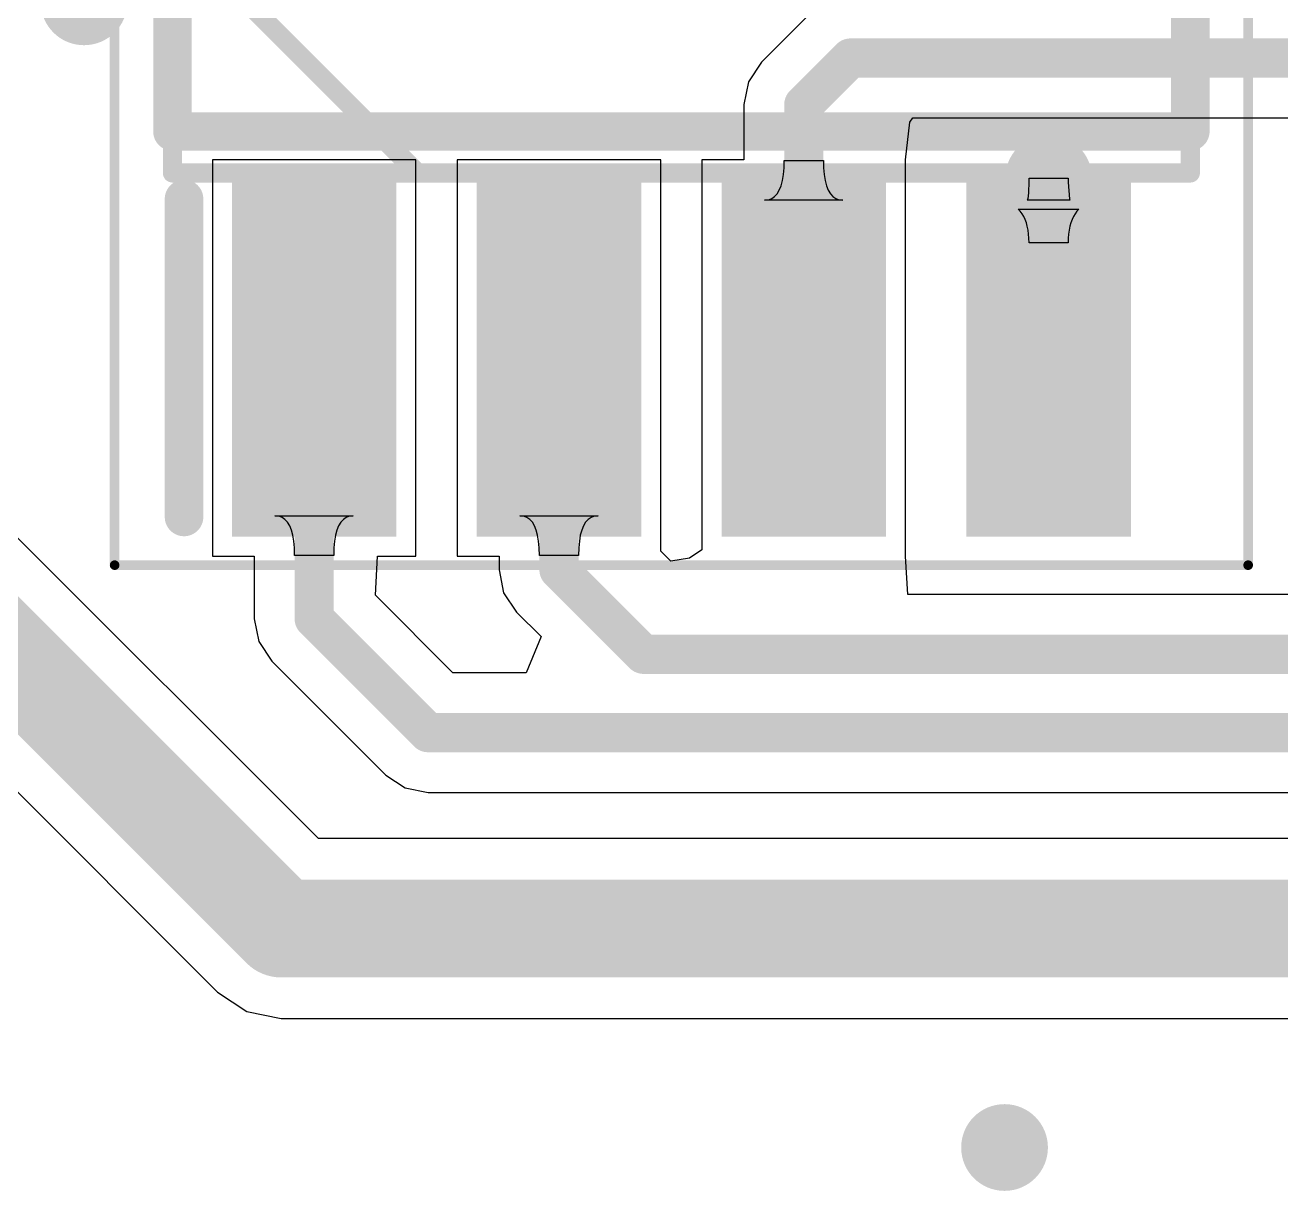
# Model space of a CAD drawing. Header units: millimetres. Extents: x -27 to 79, y -14 to 66.
# Drawn here: x 21.94 to 28.46, y 15.78 to 21.82 of the extents above; entities that cross this region are included whole.
import ezdxf

# ---------------------------------------------------------------- set-up
doc = ezdxf.new("R2010")
doc.units = ezdxf.units.MM
for name, color, linetype in [('BottomLayer', 5, 'Continuous'), ('Mechanical13', 56, 'Continuous'), ('Mechanical15', 56, 'Continuous'), ('TopLayer', 1, 'Continuous'), ('TopOverlay', 2, 'Continuous'), ('TopPaste', 8, 'Continuous'), ('TopSolder', 216, 'Continuous'), ('ViaHoleLayer', 16, 'Continuous')]:
    doc.layers.add(name, color=color, linetype=linetype)

msp = doc.modelspace()

# ---------------------------------------------------------------- hatches: boundary and pattern name
at = {"layer": 'BottomLayer'}
h = msp.add_hatch(color=5, dxfattribs=at)
edge = h.paths.add_edge_path()
edge.add_arc((22.2488506, 21.9440506), 0.22499828, 0, 360)
h = msp.add_hatch(color=5, dxfattribs=at)
edge = h.paths.add_edge_path()
edge.add_arc((27.2526506, 21.0296506), 0.22499828, 0, 360)
h = msp.add_hatch(color=5, dxfattribs=at)
edge = h.paths.add_edge_path()
edge.add_arc((27.0240506, 16.0004506), 0.22499828, 0, 360)
at = {"layer": 'TopLayer'}
h = msp.add_hatch(color=1, dxfattribs=at)
edge = h.paths.add_edge_path()
edge.add_arc((22.2488506, 21.9440506), 0.22499828, 0, 360)
h = msp.add_hatch(color=1, dxfattribs=at)
edge = h.paths.add_edge_path()
edge.add_arc((27.2526506, 21.0296506), 0.22499828, 0, 360)
for points in [[(23.11764998, 19.27165056), (23.11764998, 20.9216498), (23.76765122, 20.9216498), (23.76765122, 19.27165056)], [(24.38764998, 19.27165056), (24.38764998, 20.9216498), (25.03765122, 20.9216498), (25.03765122, 19.27165056)], [(25.65764998, 19.27165056), (25.65764998, 20.9216498), (26.30765122, 20.9216498), (26.30765122, 19.27165056)], [(26.92764998, 19.27165056), (26.92764998, 20.9216498), (27.57765122, 20.9216498), (27.57765122, 19.27165056)]]:
    msp.add_hatch(color=1, dxfattribs=at).paths.add_polyline_path(points)
h = msp.add_hatch(color=1, dxfattribs=at)
edge = h.paths.add_edge_path()
edge.add_arc((27.0240506, 16.0004506), 0.22499828, 0, 360)
at = {"layer": 'TopPaste'}
for points in [[(23.11764998, 19.27165056), (23.11764998, 20.9216498), (23.76765122, 20.9216498), (23.76765122, 19.27165056)], [(24.38764998, 19.27165056), (24.38764998, 20.9216498), (25.03765122, 20.9216498), (25.03765122, 19.27165056)], [(25.65764998, 19.27165056), (25.65764998, 20.9216498), (26.30765122, 20.9216498), (26.30765122, 19.27165056)], [(26.92764998, 19.27165056), (26.92764998, 20.9216498), (27.57765122, 20.9216498), (27.57765122, 19.27165056)]]:
    msp.add_hatch(color=8, dxfattribs=at).paths.add_polyline_path(points)
at = {"layer": 'TopSolder'}
for points in [[(23.01604998, 19.17005056), (23.01604998, 21.0232498), (23.86925122, 21.0232498), (23.86925122, 19.17005056)], [(24.28604998, 19.17005056), (24.28604998, 21.0232498), (25.13925122, 21.0232498), (25.13925122, 19.17005056)], [(25.55604998, 19.17005056), (25.55604998, 21.0232498), (26.40925121999999, 21.0232498), (26.40925121999999, 19.17005056)], [(26.82604998, 19.17005056), (26.82604998, 21.0232498), (27.67925122, 21.0232498), (27.67925122, 19.17005056)]]:
    msp.add_hatch(color=216, dxfattribs=at).paths.add_polyline_path(points)
at = {"layer": 'ViaHoleLayer'}
h = msp.add_hatch(color=16, dxfattribs=at)
edge = h.paths.add_edge_path()
edge.add_arc((27.2526506, 21.0296506), 0.0999998, 0, 360)
h = msp.add_hatch(color=16, dxfattribs=at)
edge = h.paths.add_edge_path()
edge.add_arc((27.0240506, 16.0004506), 0.0999998, 0, 360)

# ---------------------------------------------------------------- linework, layer by layer
at = {"layer": 'Mechanical13', "const_width": 0.0999998}
for points in [[(22.7076508, 21.0566508), (22.7076508, 26.3366504)], [(27.9876504, 21.0566508), (27.9876504, 26.3366504)], [(22.7076508, 22.3266508), (23.9776508, 21.0566508)], [(22.7076508, 21.0566508), (27.9876504, 21.0566508)]]:
    msp.add_lwpolyline(points, dxfattribs=at)
at = {"layer": 'Mechanical13', "const_width": 0.0499999}
for points in [[(22.68265212, 21.0566508, 1), (22.73264948, 21.0566508, 1)], [(22.68265212, 21.0566508, 1), (22.73264948, 21.0566508, 1)], [(23.95265212, 21.0566508, 1), (24.00264948, 21.0566508, 1)], [(27.96265172, 21.0566508, 1), (28.01264908, 21.0566508, 1)], [(27.96265172, 21.0566508, 1), (28.01264908, 21.0566508, 1)]]:
    msp.add_lwpolyline(points, format="xyb", close=True, dxfattribs=at)
at = {"layer": 'Mechanical15', "const_width": 0.0499999}
for points in [[(22.4076514, 19.02165106), (22.4076514, 28.37165014)], [(28.2876498, 19.02165106), (28.2876498, 28.37165014)], [(22.4076514, 19.02165106), (28.2876498, 19.02165106)]]:
    msp.add_lwpolyline(points, dxfattribs=at)
at = {"layer": 'Mechanical15', "const_width": 0.02499868}
for points in [[(22.39515206, 19.02165106, 1), (22.42015074, 19.02165106, 1)], [(22.39515206, 19.02165106, 1), (22.42015074, 19.02165106, 1)], [(28.27515046, 19.02165106, 1), (28.30014914, 19.02165106, 1)], [(28.27515046, 19.02165106, 1), (28.30014914, 19.02165106, 1)]]:
    msp.add_lwpolyline(points, format="xyb", close=True, dxfattribs=at)
at = {"layer": 'TopLayer'}
for p, q in [((26.00490354, 21.87239974), (25.7629025, 21.6303987)), ((25.7629025, 21.6303987), (25.69553408, 21.52957848)), ((25.69553408, 21.52957848), (25.67187906, 21.4106506)), ((25.67187906, 21.4106506), (25.67187906, 21.1248498)), ((26.51085376, 21.12484726), (26.53203736, 21.31927664)), ((26.53203736, 21.31927664), (26.54852196, 21.3418801)), ((26.54852196, 21.3418801), (31.8150113, 21.3418801)), ((23.97085122, 21.1248498), (22.91444998, 21.1248498)), ((22.91444998, 21.1248498), (22.91444998, 19.06845056)), ((23.97085122, 19.06845056), (23.97085122, 21.1248498)), ((25.24085122, 21.1248498), (24.18444998, 21.1248498)), ((24.18444998, 21.1248498), (24.18444998, 19.06845056)), ((25.24085122, 19.09449572), (25.24085122, 21.1248498)), ((25.67187906, 21.1248498), (25.45444998, 21.1248498)), ((25.45444998, 21.1248498), (25.45444998, 19.1006984)), ((25.8800346, 21.08261468), (25.8810506, 21.1218018)), ((25.8810506, 21.1218018), (26.0842506, 21.1218018)), ((26.0842506, 21.1218018), (26.0852666, 21.08261468)), ((26.51085122, 19.0684531), (26.51085122, 21.12484726)), ((26.51085122, 21.12484726), (26.51085376, 21.12484726)), ((25.8719066, 21.01661532), (25.8769866, 21.04755252)), ((25.8769866, 21.04755252), (25.8800346, 21.08261468)), ((26.0852666, 21.08261468), (26.0883146, 21.04755252)), ((26.0883146, 21.04755252), (26.0933946, 21.01661532)), ((25.8556506, 20.9671158), (25.8647946, 20.98980308)), ((25.8647946, 20.98980308), (25.8719066, 21.01661532)), ((26.0933946, 21.01661532), (26.1005066, 20.98980308)), ((26.1005066, 20.98980308), (26.1096506, 20.9671158)), ((27.1495393, 20.95662814), (27.15095662, 21.0079717)), ((27.15095662, 21.0079717), (27.1510506, 21.0296506)), ((27.1510506, 21.0296506), (27.3542506, 21.0296506)), ((27.3542506, 21.0296506), (27.35434458, 21.0079717)), ((27.35434458, 21.0079717), (27.36029834, 20.92011818)), ((25.7794506, 20.9155538), (25.7987546, 20.91761628)), ((26.1858506, 20.9155538), (25.7794506, 20.9155538)), ((25.7987546, 20.91761628), (25.8160266, 20.92380372)), ((25.8160266, 20.92380372), (25.8312666, 20.93411612)), ((25.8312666, 20.93411612), (25.8444746, 20.94855348)), ((25.8444746, 20.94855348), (25.8556506, 20.9671158)), ((26.1096506, 20.9671158), (26.1208266, 20.94855348)), ((26.1208266, 20.94855348), (26.1340346, 20.93411612)), ((26.1340346, 20.93411612), (26.1492746, 20.92380372)), ((26.1492746, 20.92380372), (26.1665466, 20.91761628)), ((26.1665466, 20.91761628), (26.1858506, 20.9155538)), ((27.1416018, 20.9155538), (27.14339758, 20.91669426)), ((27.36369939999999, 20.9155538), (27.1416018, 20.9155538)), ((27.14339758, 20.91669426), (27.14500286, 20.92011818)), ((27.14500286, 20.92011818), (27.14642018, 20.92582302)), ((27.14642018, 20.92582302), (27.14764954, 20.93380878)), ((27.14764954, 20.93380878), (27.1495393, 20.95662814)), ((27.36029834, 20.92011818), (27.36190362, 20.91669426)), ((27.36190362, 20.91669426), (27.36369939999999, 20.9155538)), ((27.10577256, 20.85735478), (27.09515028, 20.86896766)), ((27.09515028, 20.86896766), (27.41015092, 20.86896766)), ((27.1152747, 20.84443126), (27.10577256, 20.85735478)), ((27.39952864, 20.85735478), (27.3900265, 20.84443126)), ((27.41015092, 20.86896766), (27.39952864, 20.85735478)), ((27.12365924, 20.83019964), (27.1152747, 20.84443126)), ((27.13092618, 20.81465738), (27.12365924, 20.83019964)), ((27.13707552, 20.79780448), (27.13092618, 20.81465738)), ((27.14210726, 20.77964348), (27.13707552, 20.79780448)), ((27.36822568, 20.79780448), (27.36319394, 20.77964348)), ((27.37437502, 20.81465738), (27.36822568, 20.79780448)), ((27.38164196, 20.83019964), (27.37437502, 20.81465738)), ((27.3900265, 20.84443126), (27.38164196, 20.83019964)), ((27.14601886, 20.7601693), (27.14210726, 20.77964348)), ((27.1504918, 20.71729664), (27.14601886, 20.7601693)), ((27.1510506, 20.69389562), (27.1504918, 20.71729664)), ((27.3548094, 20.71729664), (27.3542506, 20.69389562)), ((27.3564858, 20.73938956), (27.3548094, 20.71729664)), ((27.35928234, 20.7601693), (27.3564858, 20.73938956)), ((27.36319394, 20.77964348), (27.35928234, 20.7601693)), ((27.3542506, 20.69389562), (27.1510506, 20.69389562)), ((23.2587546, 19.27568408), (23.2394506, 19.27774656)), ((23.2394506, 19.27774656), (23.6458506, 19.27774656)), ((23.2760266, 19.26949664), (23.2587546, 19.27568408)), ((23.2912666, 19.25918424), (23.2760266, 19.26949664)), ((23.3044746, 19.24474688), (23.2912666, 19.25918424)), ((23.3156506, 19.22618456), (23.3044746, 19.24474688)), ((23.3247946, 19.20349728), (23.3156506, 19.22618456)), ((23.5696506, 19.22618456), (23.5605066, 19.20349728)), ((23.5808266, 19.24474688), (23.5696506, 19.22618456)), ((23.5940346, 19.25918424), (23.5808266, 19.24474688)), ((23.6092746, 19.26949664), (23.5940346, 19.25918424)), ((23.6265466, 19.27568408), (23.6092746, 19.26949664)), ((23.6458506, 19.27774656), (23.6265466, 19.27568408)), ((24.5287546, 19.27568408), (24.5094506, 19.27774656)), ((24.5094506, 19.27774656), (24.9158506, 19.27774656)), ((24.5460266, 19.26949664), (24.5287546, 19.27568408)), ((24.5612666, 19.25918424), (24.5460266, 19.26949664)), ((24.5744746, 19.24474688), (24.5612666, 19.25918424)), ((24.5856506, 19.22618456), (24.5744746, 19.24474688)), ((24.5947946, 19.20349728), (24.5856506, 19.22618456)), ((24.8396506, 19.22618456), (24.8305066, 19.20349728)), ((24.8508266, 19.24474688), (24.8396506, 19.22618456)), ((24.8640346, 19.25918424), (24.8508266, 19.24474688)), ((24.8792746, 19.26949664), (24.8640346, 19.25918424)), ((24.8965466, 19.27568408), (24.8792746, 19.26949664)), ((24.9158506, 19.27774656), (24.8965466, 19.27568408)), ((23.46474098, 17.60280452), (21.87680664, 19.19073632)), ((23.3319066, 19.17668504), (23.3247946, 19.20349728)), ((23.3369866, 19.14574784), (23.3319066, 19.17668504)), ((23.5533946, 19.17668504), (23.5483146, 19.14574784)), ((23.5605066, 19.20349728), (23.5533946, 19.17668504)), ((24.6019066, 19.17668504), (24.5947946, 19.20349728)), ((24.6069866, 19.14574784), (24.6019066, 19.17668504)), ((24.8233946, 19.17668504), (24.8183146, 19.14574784)), ((24.8305066, 19.20349728), (24.8233946, 19.17668504)), ((23.3400346, 19.11068568), (23.3369866, 19.14574784)), ((23.3410506, 19.07149856), (23.3400346, 19.11068568)), ((23.5452666, 19.11068568), (23.5442506, 19.07149856)), ((23.5483146, 19.14574784), (23.5452666, 19.11068568)), ((24.6100346, 19.11068568), (24.6069866, 19.14574784)), ((24.6110506, 19.07149856), (24.6100346, 19.11068568)), ((24.8152666, 19.11068568), (24.8142506, 19.07149856)), ((24.8183146, 19.14574784), (24.8152666, 19.11068568)), ((25.29207286, 19.04254002), (25.24085122, 19.09449572)), ((25.45444998, 19.1006984), (25.3893574, 19.05806704)), ((22.91444998, 19.06845056), (23.13187906, 19.06845056)), ((23.13187906, 19.06845056), (23.13187906, 18.7436506)), ((23.5442506, 19.07149856), (23.3410506, 19.07149856)), ((23.76054684, 18.86525056), (23.77062556, 19.06845056)), ((23.77062556, 19.06845056), (23.97085122, 19.06845056)), ((24.18444998, 19.06845056), (24.40187906, 19.06845056)), ((24.40187906, 19.06845056), (24.40187906, 18.9976506)), ((24.8142506, 19.07149856), (24.6110506, 19.07149856)), ((25.3893574, 19.05806704), (25.29207286, 19.04254002)), ((26.51085376, 19.0684531), (26.51085122, 19.0684531)), ((26.52189006, 18.86982256), (26.51085376, 19.0684531)), ((24.40187906, 18.9976506), (24.42553408, 18.87872272)), ((24.16237484, 18.46342256), (23.76054684, 18.86525056)), ((24.42553408, 18.87872272), (24.4929025, 18.7779025)), ((31.62557556, 18.86982256), (26.52189006, 18.86982256)), ((24.4929025, 18.7779025), (24.6196485, 18.6511565)), ((23.13187906, 18.7436506), (23.15553408, 18.62472272)), ((21.08102972, 18.66802972), (22.9420293, 16.8070276)), ((24.6196485, 18.6511565), (24.5418864, 18.46342256)), ((23.15553408, 18.62472272), (23.2229025, 18.5239025)), ((23.2229025, 18.5239025), (23.81390208, 17.93290292)), ((24.5418864, 18.46342256), (24.16237484, 18.46342256)), ((23.81390208, 17.93290292), (23.9147223, 17.8655345)), ((23.9147223, 17.8655345), (24.03365018, 17.84187948)), ((24.03365018, 17.84187948), (28.92934524, 17.84187948)), ((28.94899976, 17.60280452), (23.46474098, 17.60280452)), ((22.9420293, 16.8070276), (23.0932609, 16.70597624)), ((23.0932609, 16.70597624), (23.27165272, 16.67049244)), ((23.27165272, 16.67049244), (29.08540284, 16.67049244))]:
    msp.add_line(p, q, dxfattribs=at)
for points, const_width in [([(25.9826506, 21.4106506), (26.22465164, 21.65265164)], 0.2032), ([(26.22465164, 21.65265164), (35.1036509, 21.65265164)], 0.2032), ([(25.9826506, 20.09665018), (25.9826506, 21.4106506)], 0.2032), ([(27.2526506, 20.09665018), (27.2526506, 21.0296506)], 0.2032), ([(23.4426506, 18.7436506), (23.4426506, 20.09665018)], 0.2032), ([(24.7126506, 18.9976506), (24.7126506, 20.09665018)], 0.2032), ([(21.4106506, 18.9976506), (23.27165272, 17.13664848)], 0.508), ([(24.7126506, 18.9976506), (25.15125018, 18.55905102)], 0.2032), ([(23.4426506, 18.7436506), (24.03365018, 18.15265102)], 0.2032), ([(25.15125018, 18.55905102), (31.75430022, 18.55905102)], 0.2032), ([(24.03365018, 18.15265102), (35.1036509, 18.15265102)], 0.2032), ([(23.27165272, 17.13664848), (29.6656506, 17.13664848)], 0.508)]:
    msp.add_lwpolyline(points, dxfattribs=dict(at, const_width=const_width))
for points, const_width in [([(26.17385164, 21.65265164, 1), (26.27545164, 21.65265164, 1)], 0.1016), ([(26.17385164, 21.65265164, 1), (26.27545164, 21.65265164, 1)], 0.1016), ([(25.9318506, 21.4106506, 1), (26.0334506, 21.4106506, 1)], 0.1016), ([(25.9318506, 21.4106506, 1), (26.0334506, 21.4106506, 1)], 0.1016), ([(27.2018506, 21.0296506, 1), (27.3034506, 21.0296506, 1)], 0.1016), ([(23.3918506, 20.09665018, 1), (23.4934506, 20.09665018, 1)], 0.1016), ([(24.6618506, 20.09665018, 1), (24.7634506, 20.09665018, 1)], 0.1016), ([(25.9318506, 20.09665018, 1), (26.0334506, 20.09665018, 1)], 0.1016), ([(27.2018506, 20.09665018, 1), (27.3034506, 20.09665018, 1)], 0.1016), ([(24.6618506, 18.9976506, 1), (24.7634506, 18.9976506, 1)], 0.1016), ([(24.6618506, 18.9976506, 1), (24.7634506, 18.9976506, 1)], 0.1016), ([(23.3918506, 18.7436506, 1), (23.4934506, 18.7436506, 1)], 0.1016), ([(23.3918506, 18.7436506, 1), (23.4934506, 18.7436506, 1)], 0.1016), ([(25.10045018, 18.55905102, 1), (25.20205018, 18.55905102, 1)], 0.1016), ([(25.10045018, 18.55905102, 1), (25.20205018, 18.55905102, 1)], 0.1016), ([(23.98285018, 18.15265102, 1), (24.08445018, 18.15265102, 1)], 0.1016), ([(23.98285018, 18.15265102, 1), (24.08445018, 18.15265102, 1)], 0.1016), ([(23.14465272, 17.13664848, 1), (23.39865272, 17.13664848, 1)], 0.254), ([(23.14465272, 17.13664848, 1), (23.39865272, 17.13664848, 1)], 0.254)]:
    msp.add_lwpolyline(points, format="xyb", close=True, dxfattribs=dict(at, const_width=const_width))
at = {"layer": 'TopOverlay', "const_width": 0.1999996}
for points in [[(22.7076508, 21.27165164), (22.7076508, 26.12164956)], [(27.9876504, 21.27165164), (27.9876504, 26.12164956)], [(22.7076508, 21.27165164), (27.9876504, 21.27165164)], [(22.76765068, 19.27165056), (22.76765068, 20.9216498)]]:
    msp.add_lwpolyline(points, dxfattribs=at)
at = {"layer": 'TopOverlay', "const_width": 0.0999998}
for points in [[(22.6576509, 21.27165164, 1), (22.7576507, 21.27165164, 1)], [(22.6576509, 21.27165164, 1), (22.7576507, 21.27165164, 1)], [(27.9376505, 21.27165164, 1), (28.0376503, 21.27165164, 1)], [(27.9376505, 21.27165164, 1), (28.0376503, 21.27165164, 1)], [(22.71765078, 20.9216498, 1), (22.81765058, 20.9216498, 1)], [(22.71765078, 19.27165056, 1), (22.81765058, 19.27165056, 1)]]:
    msp.add_lwpolyline(points, format="xyb", close=True, dxfattribs=at)

doc.saveas('drawing.dxf')
